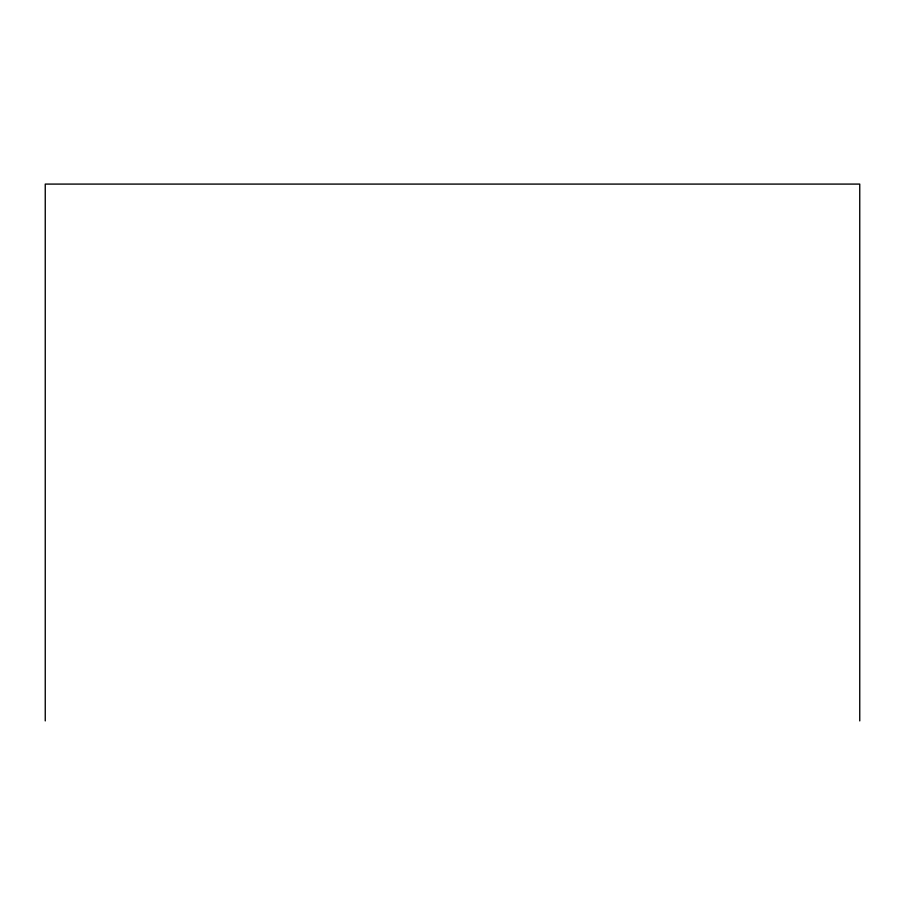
<?xml version="1.0" encoding="UTF-8"?>
<svg xmlns="http://www.w3.org/2000/svg" width="905" height="905" viewBox="0 0 905 905"><rect width="100%" height="100%" fill="white"/><g stroke="black" fill="none" stroke-linecap="round" stroke-linejoin="round"><path stroke-width="1.36" d="M859.75 720.912L859.75 184.088L45.25 184.088L45.25 720.912"/></g></svg>
